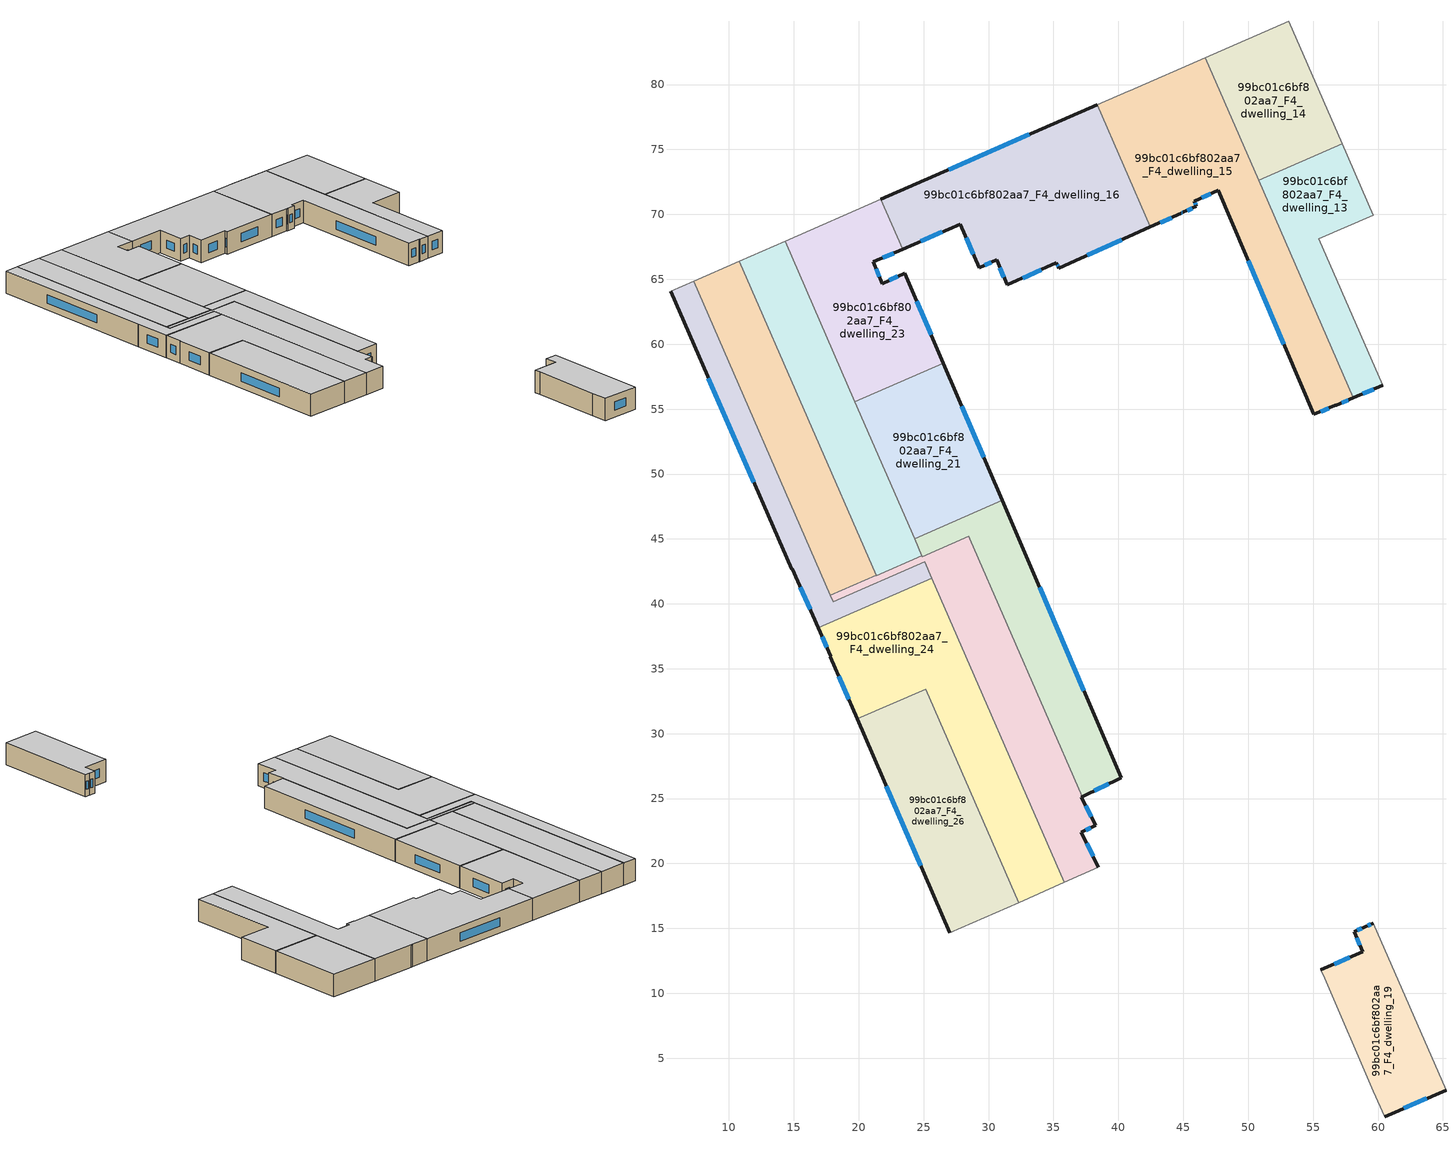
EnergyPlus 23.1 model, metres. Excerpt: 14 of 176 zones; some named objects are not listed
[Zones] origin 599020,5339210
99bc01c6bf802aa7_F4_dwelling_13
 floor to 99bc01c6bf802aa7_F3_dwelling_13 (EU_floor_Construction): 57.23,75.43 59.62,69.95 55.44,68.13 60.36,56.83 58.1,55.87 50.81,72.63 z12
 wall outside (EU_wall_Construction): 58.1,55.87 60.36,56.83 z12:15
 wall to 99bc01c6bf802aa7_F4_dwelling_12 (EU_wall_Construction): 60.36,56.83 55.44,68.13 59.62,69.95 z12:15
 wall to 99bc01c6bf802aa7_F4_dwelling_14 (EU_wall_Construction): 57.23,75.43 50.81,72.63 z12:15
 wall to 99bc01c6bf802aa7_F4_dwelling_15 (EU_wall_Construction): 50.81,72.63 58.1,55.87 z12:15
 wall to 99bc01c6bf802aa7_F4_dwelling_11 (EU_wall_Construction): 59.62,69.95 57.23,75.43 z12:15
 window (EU_Window_Construction): 58.81,56.17 59.66,56.53 z12.94:14.06
 ceiling to 99bc01c6bf802aa7_F5_dwelling_13 (EU_floor_Construction): 60.36,56.83 55.44,68.13 59.62,69.95 57.23,75.43 50.81,72.63 58.1,55.87 z15
99bc01c6bf802aa7_F4_dwelling_14
 floor to 99bc01c6bf802aa7_F3_dwelling_14 (EU_floor_Construction): 53.12,84.87 57.23,75.43 50.81,72.63 46.7,82.07 z12
 wall adiabatic (EU_wall_Construction): 53.12,84.87 46.7,82.07 z12:15
 wall to 99bc01c6bf802aa7_F4_dwelling_15 (EU_wall_Construction): 46.7,82.07 50.8,72.63 z12:15
 wall to 99bc01c6bf802aa7_F4_dwelling_11 (EU_wall_Construction): 57.23,75.43 53.12,84.87 z12:15
 ceiling to 99bc01c6bf802aa7_F5_dwelling_14 (EU_floor_Construction): 57.23,75.43 53.12,84.87 46.7,82.07 50.81,72.63 z15
99bc01c6bf802aa7_F4_dwelling_15
 floor to 99bc01c6bf802aa7_F3_dwelling_15 (EU_floor_Construction): 46.7,82.07 58.1,55.87 56.78,55.31 56.72,55.29 55.07,54.59 47.69,71.84 45.85,71.02 46.01,70.62 44.98,70.15 44.84,70.09 42.47,69.03 38.37,78.44 40.75,79.48 40.89,79.54 z12
 wall outside (EU_wall_Construction): 42.47,69.03 44.84,70.09 44.98,70.15 46.01,70.62 45.85,71.02 47.69,71.84 55.07,54.59 56.72,55.29 56.78,55.31 58.1,55.87 z12:15
 wall to 99bc01c6bf802aa7_F4_dwelling_16 (EU_wall_Construction): 38.37,78.44 42.47,69.03 z12:15
 wall adiabatic (EU_wall_Construction): 46.7,82.07 40.89,79.54 40.75,79.48 38.37,78.44 z12:15
 window (EU_Window_Construction): 44.88,70.11 44.93,70.13 / 43.21,69.36 44.09,69.76 / 57.19,55.49 57.69,55.7 / 55.59,54.81 56.2,55.07 / 50,66.44 52.76,60 / 46.43,71.28 47.11,71.59 / 45.96,70.74 45.9,70.9 / 45.3,70.3 45.69,70.47 z12.94:14.06
 ceiling to 99bc01c6bf802aa7_F5_dwelling_15 (EU_floor_Construction): 58.1,55.87 46.7,82.07 40.89,79.54 40.75,79.48 38.37,78.44 42.47,69.03 44.84,70.09 44.98,70.15 46.01,70.62 45.85,71.02 47.69,71.84 55.07,54.59 56.72,55.29 56.78,55.31 z15
99bc01c6bf802aa7_F4_dwelling_16
 floor to 99bc01c6bf802aa7_F3_dwelling_16 (EU_floor_Construction): 38.37,78.44 42.47,69.03 35.41,65.86 35.23,66.26 31.45,64.56 30.61,66.49 29.28,65.89 27.81,69.25 23.39,67.32 21.71,71.16 z12
 wall outside (EU_wall_Construction): 23.39,67.32 27.81,69.25 29.28,65.89 30.61,66.49 31.45,64.56 35.23,66.26 35.41,65.86 42.47,69.03 / 38.37,78.44 21.71,71.16 z12:15
 wall to 99bc01c6bf802aa7_F4_dwelling_23 (EU_wall_Construction): 21.71,71.16 23.39,67.32 z12:15
 window (EU_Window_Construction): 35.28,66.13 35.35,65.99 / 32.63,65.09 34.04,65.73 / 30.88,65.88 31.19,65.17 / 29.7,66.08 30.2,66.3 / 28.27,68.2 28.82,66.95 / 24.77,67.92 26.42,68.64 / 33.15,76.16 26.93,73.45 / 37.62,66.85 40.25,68.04 z12.94:14.06
 ceiling to 99bc01c6bf802aa7_F5_dwelling_16 (EU_floor_Construction): 42.47,69.03 38.37,78.44 21.71,71.16 23.39,67.32 27.81,69.25 29.28,65.89 30.61,66.49 31.45,64.56 35.23,66.26 35.41,65.86 z15
99bc01c6bf802aa7_F4_dwelling_19
 floor to 99bc01c6bf802aa7_F3_dwelling_19 (EU_floor_Construction): 59.64,15.39 65.24,2.55 60.52,0.5 59.61,2.45 55.89,11.15 55.6,11.82 58.82,13.2 58.15,14.75 59,15.11 z12
 wall outside (EU_wall_Construction): 59.64,15.39 59,15.11 58.15,14.75 58.82,13.2 55.6,11.82 / 60.52,0.5 65.24,2.55 z12:15
 wall to 99bc01c6bf802aa7_F4_dwelling_18 (EU_wall_Construction): 65.24,2.55 59.64,15.39 z12:15
 wall adiabatic (EU_wall_Construction): 55.6,11.82 55.89,11.15 59.61,2.45 60.52,0.5 z12:15
 window (EU_Window_Construction): 57.81,12.77 56.61,12.25 / 58.36,14.26 58.61,13.69 / 58.73,15 58.42,14.86 / 59.44,15.3 59.2,15.2 / 62,1.14 63.76,1.9 z12.94:14.06
 ceiling to 99bc01c6bf802aa7_F5_dwelling_19 (EU_floor_Construction): 65.24,2.55 59.64,15.39 59,15.11 58.15,14.75 58.82,13.2 55.6,11.82 55.89,11.15 59.61,2.45 60.52,0.5 z15
99bc01c6bf802aa7_F4_dwelling_20
 floor to 99bc01c6bf802aa7_F3_dwelling_20 (EU_floor_Construction): 31.06,47.97 40.22,26.61 37.21,25.16 28.48,45.19 24.9,43.63 24.3,45.03 z12
 wall outside (EU_wall_Construction): 37.21,25.16 40.22,26.61 31.06,47.97 z12:15
 wall to 99bc01c6bf802aa7_F4_dwelling_22 (EU_wall_Construction): 24.87,43.71 24.9,43.63 28.48,45.19 28.57,45 37.21,25.16 z12:15
 wall to 99bc01c6bf802aa7_F4_dwelling_21 (EU_wall_Construction): 31.06,47.97 24.3,45.03 z12:15
 wall to 99bc01c6bf802aa7_F4_dwelling_25 (EU_wall_Construction): 24.3,45.03 24.87,43.71 z12:15
 window (EU_Window_Construction): 37.35,33.31 33.93,41.27 / 38.15,25.61 39.27,26.15 z12.94:14.06
 ceiling to 99bc01c6bf802aa7_F5_dwelling_20 (EU_floor_Construction): 40.22,26.61 31.06,47.97 24.3,45.03 24.9,43.63 28.48,45.19 37.21,25.16 z15
99bc01c6bf802aa7_F4_dwelling_21
 floor to 99bc01c6bf802aa7_F3_dwelling_21 (EU_floor_Construction): 26.52,58.55 31.06,47.97 24.3,45.03 19.7,55.58 z12
 wall outside (EU_wall_Construction): 31.06,47.97 26.52,58.55 z12:15
 wall to 99bc01c6bf802aa7_F4_dwelling_23 (EU_wall_Construction): 26.52,58.55 19.7,55.58 z12:15
 wall to 99bc01c6bf802aa7_F4_dwelling_25 (EU_wall_Construction): 19.7,55.58 24.3,45.03 z12:15
 window (EU_Window_Construction): 29.63,51.29 27.94,55.23 z12.94:14.06
 ceiling to 99bc01c6bf802aa7_F5_dwelling_21 (EU_floor_Construction): 31.06,47.97 26.52,58.55 19.7,55.58 24.3,45.03 z15
99bc01c6bf802aa7_F4_dwelling_22
 floor to 99bc01c6bf802aa7_F3_dwelling_22 (EU_floor_Construction): 28.57,45 37.21,25.16 37.12,25.12 38.26,22.93 38.19,22.89 37.14,22.42 38.47,19.72 35.82,18.55 25.08,43.23 18.03,40.16 17.81,40.67 21.33,42.21 21.34,42.18 24.87,43.71 24.9,43.63 28.48,45.19 z12
 wall outside (EU_wall_Construction): 38.47,19.72 37.14,22.42 38.19,22.89 38.26,22.93 37.12,25.12 37.21,25.16 z12:15
 wall to 99bc01c6bf802aa7_F4_dwelling_27 (EU_wall_Construction): 21.33,42.21 17.81,40.67 z12:15
 wall to 99bc01c6bf802aa7_F4_dwelling_25 (EU_wall_Construction): 24.87,43.71 21.34,42.18 21.33,42.2 z12:15
 wall adiabatic (EU_wall_Construction): 35.82,18.55 38.47,19.72 z12:15
 wall to 99bc01c6bf802aa7_F4_dwelling_28 (EU_wall_Construction): 17.81,40.67 18.03,40.16 25.08,43.23 25.62,41.98 z12:15
 wall to 99bc01c6bf802aa7_F4_dwelling_24 (EU_wall_Construction): 25.62,41.98 35.82,18.55 z12:15
 window (EU_Window_Construction): 37.91,23.61 37.48,24.43 / 37.47,22.57 37.86,22.75 / 38.05,20.57 37.56,21.57 z12.94:14.06
 ceiling to 99bc01c6bf802aa7_F5_dwelling_22 (EU_floor_Construction): 38.47,19.72 37.14,22.42 38.19,22.89 38.26,22.93 37.12,25.12 37.21,25.16 28.57,45 28.48,45.19 24.9,43.63 24.87,43.71 21.34,42.18 21.33,42.21 17.81,40.67 18.03,40.16 25.08,43.23 35.82,18.55 z15
99bc01c6bf802aa7_F4_dwelling_23
 floor to 99bc01c6bf802aa7_F3_dwelling_23 (EU_floor_Construction): 21.71,71.16 23.39,67.32 21.13,66.33 21.8,64.67 23.55,65.47 26.52,58.55 19.7,55.58 14.32,67.93 z12
 wall outside (EU_wall_Construction): 26.52,58.55 23.55,65.47 21.8,64.67 21.13,66.33 23.39,67.32 z12:15
 wall adiabatic (EU_wall_Construction): 21.71,71.16 14.32,67.93 z12:15
 wall to 99bc01c6bf802aa7_F4_dwelling_25 (EU_wall_Construction): 14.32,67.93 19.7,55.58 z12:15
 window (EU_Window_Construction): 25.59,60.72 24.48,63.3 / 21.84,66.64 22.68,67.01 / 21.59,65.19 21.34,65.81 / 23,65.21 22.35,64.92 z12.94:14.06
 ceiling to 99bc01c6bf802aa7_F5_dwelling_23 (EU_floor_Construction): 26.52,58.55 23.55,65.47 21.8,64.67 21.13,66.33 23.39,67.32 21.71,71.16 14.32,67.93 19.7,55.58 z15
99bc01c6bf802aa7_F4_dwelling_24
 floor to 99bc01c6bf802aa7_F3_dwelling_24 (EU_floor_Construction): 25.62,41.98 35.82,18.55 32.31,16.99 25.15,33.43 19.88,31.13 17.81,35.92 17.85,35.95 16.87,38.17 z12
 wall outside (EU_wall_Construction): 16.87,38.17 17.85,35.95 17.81,35.92 19.88,31.13 z12:15
 wall to 99bc01c6bf802aa7_F4_dwelling_28 (EU_wall_Construction): 25.62,41.98 16.87,38.17 z12:15
 wall adiabatic (EU_wall_Construction): 32.31,16.99 35.82,18.55 z12:15
 wall to 99bc01c6bf802aa7_F4_dwelling_26 (EU_wall_Construction): 19.88,31.13 25.15,33.43 32.31,16.99 z12:15
 window (EU_Window_Construction): 18.46,34.42 19.23,32.64 / 17.18,37.47 17.54,36.64 z12.94:14.06
 ceiling to 99bc01c6bf802aa7_F5_dwelling_24 (EU_floor_Construction): 35.82,18.55 25.62,41.98 16.87,38.17 17.85,35.95 17.81,35.92 19.88,31.13 25.15,33.43 32.31,16.99 z15
99bc01c6bf802aa7_F4_dwelling_25
 floor to 99bc01c6bf802aa7_F3_dwelling_25 (EU_floor_Construction): 14.32,67.93 24.87,43.71 21.34,42.18 10.8,66.39 z12
 wall adiabatic (EU_wall_Construction): 14.32,67.93 10.8,66.39 z12:15
 wall to 99bc01c6bf802aa7_F4_dwelling_27 (EU_wall_Construction): 10.8,66.39 21.33,42.2 z12:15
 ceiling to 99bc01c6bf802aa7_F5_dwelling_25 (EU_floor_Construction): 24.87,43.71 14.32,67.93 10.8,66.39 21.34,42.18 z15
99bc01c6bf802aa7_F4_dwelling_26
 floor to 99bc01c6bf802aa7_F3_dwelling_26 (EU_floor_Construction): 25.15,33.43 32.31,16.99 27.03,14.64 19.88,31.13 z12
 wall outside (EU_wall_Construction): 19.88,31.13 27.03,14.64 z12:15
 wall adiabatic (EU_wall_Construction): 27.03,14.64 32.31,16.99 z12:15
 window (EU_Window_Construction): 22.12,25.97 24.79,19.81 z12.94:14.06
 ceiling to 99bc01c6bf802aa7_F5_dwelling_26 (EU_floor_Construction): 32.31,16.99 25.15,33.43 19.88,31.13 27.03,14.64 z15
99bc01c6bf802aa7_F4_dwelling_27
 floor to 99bc01c6bf802aa7_F3_dwelling_27 (EU_floor_Construction): 10.8,66.39 21.33,42.21 17.81,40.67 7.28,64.86 z12
 wall adiabatic (EU_wall_Construction): 10.8,66.39 7.28,64.86 z12:15
 wall to 99bc01c6bf802aa7_F4_dwelling_28 (EU_wall_Construction): 7.28,64.86 17.81,40.67 z12:15
 ceiling to 99bc01c6bf802aa7_F5_dwelling_27 (EU_floor_Construction): 21.33,42.21 10.8,66.39 7.28,64.86 17.81,40.67 z15
99bc01c6bf802aa7_F4_dwelling_28
 floor to 99bc01c6bf802aa7_F3_dwelling_28 (EU_floor_Construction): 7.28,64.86 18.03,40.16 25.08,43.23 25.62,41.98 16.87,38.17 14.88,42.69 14.83,42.67 5.5,64.08 z12
 wall outside (EU_wall_Construction): 5.5,64.08 14.83,42.67 14.88,42.69 16.87,38.17 z12:15
 wall adiabatic (EU_wall_Construction): 7.28,64.86 5.5,64.08 z12:15
 window (EU_Window_Construction): 15.5,41.28 16.25,39.59 / 8.43,57.37 11.91,49.38 z12.94:14.06
 ceiling to 99bc01c6bf802aa7_F5_dwelling_28 (EU_floor_Construction): 25.62,41.98 25.08,43.23 18.03,40.16 7.28,64.86 5.5,64.08 14.83,42.67 14.88,42.69 16.87,38.17 z15
[Building]
EU S2 Campaign: North Axis=0; Terrain=City; Solar Distribution=FullExterior
[Site:Location]
Vienna: Latitude=48; Longitude=16.5; Time Zone=1; Elevation=183
[SizingPeriod:WeatherFileDays]
AnnualSizingPeriod: Begin Month=1; Begin Day of Month=1; End Month=12; End Day of Month=31; Day of Week for Start Day=Monday; Use Weather File Daylight Saving Period=No; Use Weather File Rain and Snow Indicators=No
[MATERIAL]
EU_InternalMass_Material: Roughness=MediumRough; Thickness=0.1; Conductivity=1; Density=1800; Specific Heat=900; Thermal Absorptance=0.9; Solar Absorptance=0.7; Visible Absorptance=0.7
[MATERIAL:NOMASS] Roughness=MediumRough; Thermal Absorptance=0.9; Solar Absorptance=0.7; Visible Absorptance=0.7
Name | Thermal Resistance
EU_wall_NoMass | 0.914258
EU_floor_NoMass | 1.09711
[WINDOWMATERIAL:SIMPLEGLAZINGSYSTEM]
EU_Window_SimpleGlazing: UFactor=2.09642; Solar Heat Gain Coefficient=0.65; Visible Transmittance=0.65
[CONSTRUCTION]
EU_wall_Construction: EU_wall_NoMass
EU_floor_Construction: EU_floor_NoMass
EU_Window_Construction: EU_Window_SimpleGlazing
EU_InternalMass_Construction: EU_InternalMass_Material
[ZONE] Type=1; Multiplier=1; Ceiling Height=autocalculate; Floor Area=autocalculate; Part of Total Floor Area=Yes
Name | Volume
99bc01c6bf802aa7_F4_dwelling_13 | 216.506
99bc01c6bf802aa7_F4_dwelling_14 | 216.489
99bc01c6bf802aa7_F4_dwelling_15 | 454.094
99bc01c6bf802aa7_F4_dwelling_16 | 458.053
99bc01c6bf802aa7_F4_dwelling_19 | 199.231
99bc01c6bf802aa7_F4_dwelling_20 | 255.803
99bc01c6bf802aa7_F4_dwelling_21 | 255.807
99bc01c6bf802aa7_F4_dwelling_22 | 323.112
99bc01c6bf802aa7_F4_dwelling_23 | 299.235
99bc01c6bf802aa7_F4_dwelling_24 | 426.352
99bc01c6bf802aa7_F4_dwelling_25 | 304.602
99bc01c6bf802aa7_F4_dwelling_26 | 310.523
99bc01c6bf802aa7_F4_dwelling_27 | 303.975
99bc01c6bf802aa7_F4_dwelling_28 | 194.706
[INTERNALMASS] Construction=EU_InternalMass_Construction
Name | Zone or ZoneList | Surface Area
99bc01c6bf802aa7_F4_dwelling_13_EU_InternalMass | 99bc01c6bf802aa7_F4_dwelling_13 | 72.1688
99bc01c6bf802aa7_F4_dwelling_14_EU_InternalMass | 99bc01c6bf802aa7_F4_dwelling_14 | 72.1627
99bc01c6bf802aa7_F4_dwelling_15_EU_InternalMass | 99bc01c6bf802aa7_F4_dwelling_15 | 151.367
99bc01c6bf802aa7_F4_dwelling_16_EU_InternalMass | 99bc01c6bf802aa7_F4_dwelling_16 | 152.697
99bc01c6bf802aa7_F4_dwelling_19_EU_InternalMass | 99bc01c6bf802aa7_F4_dwelling_19 | 66.4119
99bc01c6bf802aa7_F4_dwelling_20_EU_InternalMass | 99bc01c6bf802aa7_F4_dwelling_20 | 85.2681
99bc01c6bf802aa7_F4_dwelling_21_EU_InternalMass | 99bc01c6bf802aa7_F4_dwelling_21 | 85.2689
99bc01c6bf802aa7_F4_dwelling_22_EU_InternalMass | 99bc01c6bf802aa7_F4_dwelling_22 | 107.698
99bc01c6bf802aa7_F4_dwelling_23_EU_InternalMass | 99bc01c6bf802aa7_F4_dwelling_23 | 99.7454
99bc01c6bf802aa7_F4_dwelling_24_EU_InternalMass | 99bc01c6bf802aa7_F4_dwelling_24 | 142.106
99bc01c6bf802aa7_F4_dwelling_25_EU_InternalMass | 99bc01c6bf802aa7_F4_dwelling_25 | 101.531
99bc01c6bf802aa7_F4_dwelling_26_EU_InternalMass | 99bc01c6bf802aa7_F4_dwelling_26 | 103.509
99bc01c6bf802aa7_F4_dwelling_27_EU_InternalMass | 99bc01c6bf802aa7_F4_dwelling_27 | 101.331
99bc01c6bf802aa7_F4_dwelling_28_EU_InternalMass | 99bc01c6bf802aa7_F4_dwelling_28 | 64.9006
[OTHEREQUIPMENT] Fuel Type=Electricity; Design Level Calculation Method=Watts/Area; Power per Zone Floor Area=1; Fraction Latent=0; Fraction Radiant=0; Fraction Lost=0; Carbon Dioxide Generation Rate=0; EndUse Subcategory=EU_Step8_InternalGains
Name | Zone or ZoneList or Space or SpaceList | Schedule
EU_Step8_InternalGain_99bc01c6bf802aa7_F4_dwelling_13_f000 | 99bc01c6bf802aa7_F4_dwelling_13 | EU_Step8_GainSchedule_99bc01c6bf802aa7_F4_dwelling_13_f000
EU_Step8_InternalGain_99bc01c6bf802aa7_F4_dwelling_14_f000 | 99bc01c6bf802aa7_F4_dwelling_14 | EU_Step8_GainSchedule_99bc01c6bf802aa7_F4_dwelling_14_f000
EU_Step8_InternalGain_99bc01c6bf802aa7_F4_dwelling_15_f000 | 99bc01c6bf802aa7_F4_dwelling_15 | EU_Step8_GainSchedule_99bc01c6bf802aa7_F4_dwelling_15_f000
EU_Step8_InternalGain_99bc01c6bf802aa7_F4_dwelling_16_f000 | 99bc01c6bf802aa7_F4_dwelling_16 | EU_Step8_GainSchedule_99bc01c6bf802aa7_F4_dwelling_16_f000
EU_Step8_InternalGain_99bc01c6bf802aa7_F4_dwelling_19_f000 | 99bc01c6bf802aa7_F4_dwelling_19 | EU_Step8_GainSchedule_99bc01c6bf802aa7_F4_dwelling_19_f000
EU_Step8_InternalGain_99bc01c6bf802aa7_F4_dwelling_20_f000 | 99bc01c6bf802aa7_F4_dwelling_20 | EU_Step8_GainSchedule_99bc01c6bf802aa7_F4_dwelling_20_f000
EU_Step8_InternalGain_99bc01c6bf802aa7_F4_dwelling_21_f000 | 99bc01c6bf802aa7_F4_dwelling_21 | EU_Step8_GainSchedule_99bc01c6bf802aa7_F4_dwelling_21_f000
EU_Step8_InternalGain_99bc01c6bf802aa7_F4_dwelling_22_f000 | 99bc01c6bf802aa7_F4_dwelling_22 | EU_Step8_GainSchedule_99bc01c6bf802aa7_F4_dwelling_22_f000
EU_Step8_InternalGain_99bc01c6bf802aa7_F4_dwelling_23_f000 | 99bc01c6bf802aa7_F4_dwelling_23 | EU_Step8_GainSchedule_99bc01c6bf802aa7_F4_dwelling_23_f000
EU_Step8_InternalGain_99bc01c6bf802aa7_F4_dwelling_24_f000 | 99bc01c6bf802aa7_F4_dwelling_24 | EU_Step8_GainSchedule_99bc01c6bf802aa7_F4_dwelling_24_f000
EU_Step8_InternalGain_99bc01c6bf802aa7_F4_dwelling_25_f000 | 99bc01c6bf802aa7_F4_dwelling_25 | EU_Step8_GainSchedule_99bc01c6bf802aa7_F4_dwelling_25_f000
EU_Step8_InternalGain_99bc01c6bf802aa7_F4_dwelling_26_f000 | 99bc01c6bf802aa7_F4_dwelling_26 | EU_Step8_GainSchedule_99bc01c6bf802aa7_F4_dwelling_26_f000
EU_Step8_InternalGain_99bc01c6bf802aa7_F4_dwelling_27_f000 | 99bc01c6bf802aa7_F4_dwelling_27 | EU_Step8_GainSchedule_99bc01c6bf802aa7_F4_dwelling_27_f000
EU_Step8_InternalGain_99bc01c6bf802aa7_F4_dwelling_28_f000 | 99bc01c6bf802aa7_F4_dwelling_28 | EU_Step8_GainSchedule_99bc01c6bf802aa7_F4_dwelling_28_f000
[ZONEVENTILATION:DESIGNFLOWRATE] Schedule=EU_AlwaysOn; Design Flow Rate Calculation Method=AirChanges/Hour; Air Changes per Hour=0.546891; Ventilation Type=Natural; Fan Pressure Rise=0; Fan Total Efficiency=1; Constant Term Coefficient=1; Temperature Term Coefficient=0; Velocity Term Coefficient=0; Velocity Squared Term Coefficient=0; Minimum Indoor Temperature=-100; Maximum Indoor Temperature=100; Delta Temperature=-100; Minimum Outdoor Temperature=-100; Maximum Outdoor Temperature=100; Maximum Wind Speed=40
Name | Zone or ZoneList or Space or SpaceList
EU_ConstantAir_99bc01c6bf802aa7_F4_dwelling_13 | 99bc01c6bf802aa7_F4_dwelling_13
EU_ConstantAir_99bc01c6bf802aa7_F4_dwelling_14 | 99bc01c6bf802aa7_F4_dwelling_14
EU_ConstantAir_99bc01c6bf802aa7_F4_dwelling_15 | 99bc01c6bf802aa7_F4_dwelling_15
EU_ConstantAir_99bc01c6bf802aa7_F4_dwelling_16 | 99bc01c6bf802aa7_F4_dwelling_16
EU_ConstantAir_99bc01c6bf802aa7_F4_dwelling_19 | 99bc01c6bf802aa7_F4_dwelling_19
EU_ConstantAir_99bc01c6bf802aa7_F4_dwelling_20 | 99bc01c6bf802aa7_F4_dwelling_20
EU_ConstantAir_99bc01c6bf802aa7_F4_dwelling_21 | 99bc01c6bf802aa7_F4_dwelling_21
EU_ConstantAir_99bc01c6bf802aa7_F4_dwelling_22 | 99bc01c6bf802aa7_F4_dwelling_22
EU_ConstantAir_99bc01c6bf802aa7_F4_dwelling_23 | 99bc01c6bf802aa7_F4_dwelling_23
EU_ConstantAir_99bc01c6bf802aa7_F4_dwelling_24 | 99bc01c6bf802aa7_F4_dwelling_24
EU_ConstantAir_99bc01c6bf802aa7_F4_dwelling_25 | 99bc01c6bf802aa7_F4_dwelling_25
EU_ConstantAir_99bc01c6bf802aa7_F4_dwelling_26 | 99bc01c6bf802aa7_F4_dwelling_26
EU_ConstantAir_99bc01c6bf802aa7_F4_dwelling_27 | 99bc01c6bf802aa7_F4_dwelling_27
EU_ConstantAir_99bc01c6bf802aa7_F4_dwelling_28 | 99bc01c6bf802aa7_F4_dwelling_28
[HVACTEMPLATE:ZONE:IDEALLOADSAIRSYSTEM] System Availability Schedule=EU_AlwaysOn; Maximum Heating Supply Air Temperature=50; Minimum Cooling Supply Air Temperature=13; Maximum Heating Supply Air Humidity Ratio=0.0156; Minimum Cooling Supply Air Humidity Ratio=0.0077; Heating Limit=NoLimit; Cooling Limit=NoLimit; Heating Availability Schedule=EU_AlwaysOn; Cooling Availability Schedule=EU_CoolingOff; Dehumidification Control Type=ConstantSensibleHeatRatio; Cooling Sensible Heat Ratio=0.7; Dehumidification Setpoint=60; Humidification Control Type=None; Humidification Setpoint=30; Outdoor Air Method=None; Outdoor Air Flow Rate per Person=0.00944; Outdoor Air Flow Rate per Zone Floor Area=0; Outdoor Air Flow Rate per Zone=0; Demand Controlled Ventilation Type=None; Outdoor Air Economizer Type=NoEconomizer; Heat Recovery Type=None; Sensible Heat Recovery Effectiveness=0.7; Latent Heat Recovery Effectiveness=0.65
Name | Template Thermostat
99bc01c6bf802aa7_F4_dwelling_13 | EU_HeatOnly_99bc01c6bf802aa7_F4_dwelling_13
99bc01c6bf802aa7_F4_dwelling_14 | EU_HeatOnly_99bc01c6bf802aa7_F4_dwelling_14
99bc01c6bf802aa7_F4_dwelling_15 | EU_HeatOnly_99bc01c6bf802aa7_F4_dwelling_15
99bc01c6bf802aa7_F4_dwelling_16 | EU_HeatOnly_99bc01c6bf802aa7_F4_dwelling_16
99bc01c6bf802aa7_F4_dwelling_19 | EU_HeatOnly_99bc01c6bf802aa7_F4_dwelling_19
99bc01c6bf802aa7_F4_dwelling_20 | EU_HeatOnly_99bc01c6bf802aa7_F4_dwelling_20
99bc01c6bf802aa7_F4_dwelling_21 | EU_HeatOnly_99bc01c6bf802aa7_F4_dwelling_21
99bc01c6bf802aa7_F4_dwelling_22 | EU_HeatOnly_99bc01c6bf802aa7_F4_dwelling_22
99bc01c6bf802aa7_F4_dwelling_23 | EU_HeatOnly_99bc01c6bf802aa7_F4_dwelling_23
99bc01c6bf802aa7_F4_dwelling_24 | EU_HeatOnly_99bc01c6bf802aa7_F4_dwelling_24
99bc01c6bf802aa7_F4_dwelling_25 | EU_HeatOnly_99bc01c6bf802aa7_F4_dwelling_25
99bc01c6bf802aa7_F4_dwelling_26 | EU_HeatOnly_99bc01c6bf802aa7_F4_dwelling_26
99bc01c6bf802aa7_F4_dwelling_27 | EU_HeatOnly_99bc01c6bf802aa7_F4_dwelling_27
99bc01c6bf802aa7_F4_dwelling_28 | EU_HeatOnly_99bc01c6bf802aa7_F4_dwelling_28
[SIZING:ZONE] Zone Cooling Design Supply Air Temperature Input Method=SupplyAirTemperature; Zone Cooling Design Supply Air Temperature=13; Zone Heating Design Supply Air Temperature Input Method=SupplyAirTemperature; Zone Heating Design Supply Air Temperature=50; Zone Cooling Design Supply Air Humidity Ratio=0.008; Zone Heating Design Supply Air Humidity Ratio=0.008; Cooling Design Air Flow Method=DesignDay; Cooling Design Air Flow Rate=0; Cooling Minimum Air Flow per Zone Floor Area=0.000762; Cooling Minimum Air Flow=0; Cooling Minimum Air Flow Fraction=0.2; Heating Design Air Flow Method=DesignDay; Heating Design Air Flow Rate=0; Heating Maximum Air Flow per Zone Floor Area=0.002032; Heating Maximum Air Flow=0.141576; Heating Maximum Air Flow Fraction=0.3; Account for Dedicated Outdoor Air System=No; Dedicated Outdoor Air System Control Strategy=NeutralSupplyAir; Dedicated Outdoor Air Low Setpoint Temperature for Design=autosize; Dedicated Outdoor Air High Setpoint Temperature for Design=autosize; Zone Load Sizing Method=Sensible Load Only No Latent Load; Zone Latent Cooling Design Supply Air Humidity Ratio Input Method=HumidityRatioDifference; Zone Cooling Design Supply Air Humidity Ratio Difference=0.005; Zone Latent Heating Design Supply Air Humidity Ratio Input Method=HumidityRatioDifference; Zone Humidification Design Supply Air Humidity Ratio Difference=0.005
99bc01c6bf802aa7_F4_dwelling_13; 99bc01c6bf802aa7_F4_dwelling_14; 99bc01c6bf802aa7_F4_dwelling_15; 99bc01c6bf802aa7_F4_dwelling_16; 99bc01c6bf802aa7_F4_dwelling_19; 99bc01c6bf802aa7_F4_dwelling_20; 99bc01c6bf802aa7_F4_dwelling_21; 99bc01c6bf802aa7_F4_dwelling_22; 99bc01c6bf802aa7_F4_dwelling_23; 99bc01c6bf802aa7_F4_dwelling_24; 99bc01c6bf802aa7_F4_dwelling_25; 99bc01c6bf802aa7_F4_dwelling_26; 99bc01c6bf802aa7_F4_dwelling_27; 99bc01c6bf802aa7_F4_dwelling_28
[SCHEDULE:CONSTANT]
Name | Hourly Value
EU_AlwaysOn | 1
EU_CoolingOff | 0
[SCHEDULE:FILE] Column Number=1; Rows to Skip at Top=0; Number of Hours of Data=8760; Column Separator=Comma; Interpolate to Timestep=No; Minutes per Item=60; Adjust Schedule for Daylight Savings=Yes
Name | File
EU_Step8_GainSchedule_99bc01c6bf802aa7_F4_dwelling_13_f000 | ../../schedules/99bc01c6bf802aa7/99bc01c6bf802aa7_F4_dwelling_13_f000_gain.csv
EU_Step8_GainSchedule_99bc01c6bf802aa7_F4_dwelling_14_f000 | ../../schedules/99bc01c6bf802aa7/99bc01c6bf802aa7_F4_dwelling_14_f000_gain.csv
EU_Step8_GainSchedule_99bc01c6bf802aa7_F4_dwelling_15_f000 | ../../schedules/99bc01c6bf802aa7/99bc01c6bf802aa7_F4_dwelling_15_f000_gain.csv
EU_Step8_GainSchedule_99bc01c6bf802aa7_F4_dwelling_16_f000 | ../../schedules/99bc01c6bf802aa7/99bc01c6bf802aa7_F4_dwelling_16_f000_gain.csv
EU_Step8_GainSchedule_99bc01c6bf802aa7_F4_dwelling_19_f000 | ../../schedules/99bc01c6bf802aa7/99bc01c6bf802aa7_F4_dwelling_19_f000_gain.csv
EU_Step8_GainSchedule_99bc01c6bf802aa7_F4_dwelling_20_f000 | ../../schedules/99bc01c6bf802aa7/99bc01c6bf802aa7_F4_dwelling_20_f000_gain.csv
EU_Step8_GainSchedule_99bc01c6bf802aa7_F4_dwelling_21_f000 | ../../schedules/99bc01c6bf802aa7/99bc01c6bf802aa7_F4_dwelling_21_f000_gain.csv
EU_Step8_GainSchedule_99bc01c6bf802aa7_F4_dwelling_22_f000 | ../../schedules/99bc01c6bf802aa7/99bc01c6bf802aa7_F4_dwelling_22_f000_gain.csv
EU_Step8_GainSchedule_99bc01c6bf802aa7_F4_dwelling_23_f000 | ../../schedules/99bc01c6bf802aa7/99bc01c6bf802aa7_F4_dwelling_23_f000_gain.csv
EU_Step8_GainSchedule_99bc01c6bf802aa7_F4_dwelling_24_f000 | ../../schedules/99bc01c6bf802aa7/99bc01c6bf802aa7_F4_dwelling_24_f000_gain.csv
EU_Step8_GainSchedule_99bc01c6bf802aa7_F4_dwelling_25_f000 | ../../schedules/99bc01c6bf802aa7/99bc01c6bf802aa7_F4_dwelling_25_f000_gain.csv
EU_Step8_GainSchedule_99bc01c6bf802aa7_F4_dwelling_26_f000 | ../../schedules/99bc01c6bf802aa7/99bc01c6bf802aa7_F4_dwelling_26_f000_gain.csv
EU_Step8_GainSchedule_99bc01c6bf802aa7_F4_dwelling_27_f000 | ../../schedules/99bc01c6bf802aa7/99bc01c6bf802aa7_F4_dwelling_27_f000_gain.csv
EU_Step8_GainSchedule_99bc01c6bf802aa7_F4_dwelling_28_f000 | ../../schedules/99bc01c6bf802aa7/99bc01c6bf802aa7_F4_dwelling_28_f000_gain.csv
